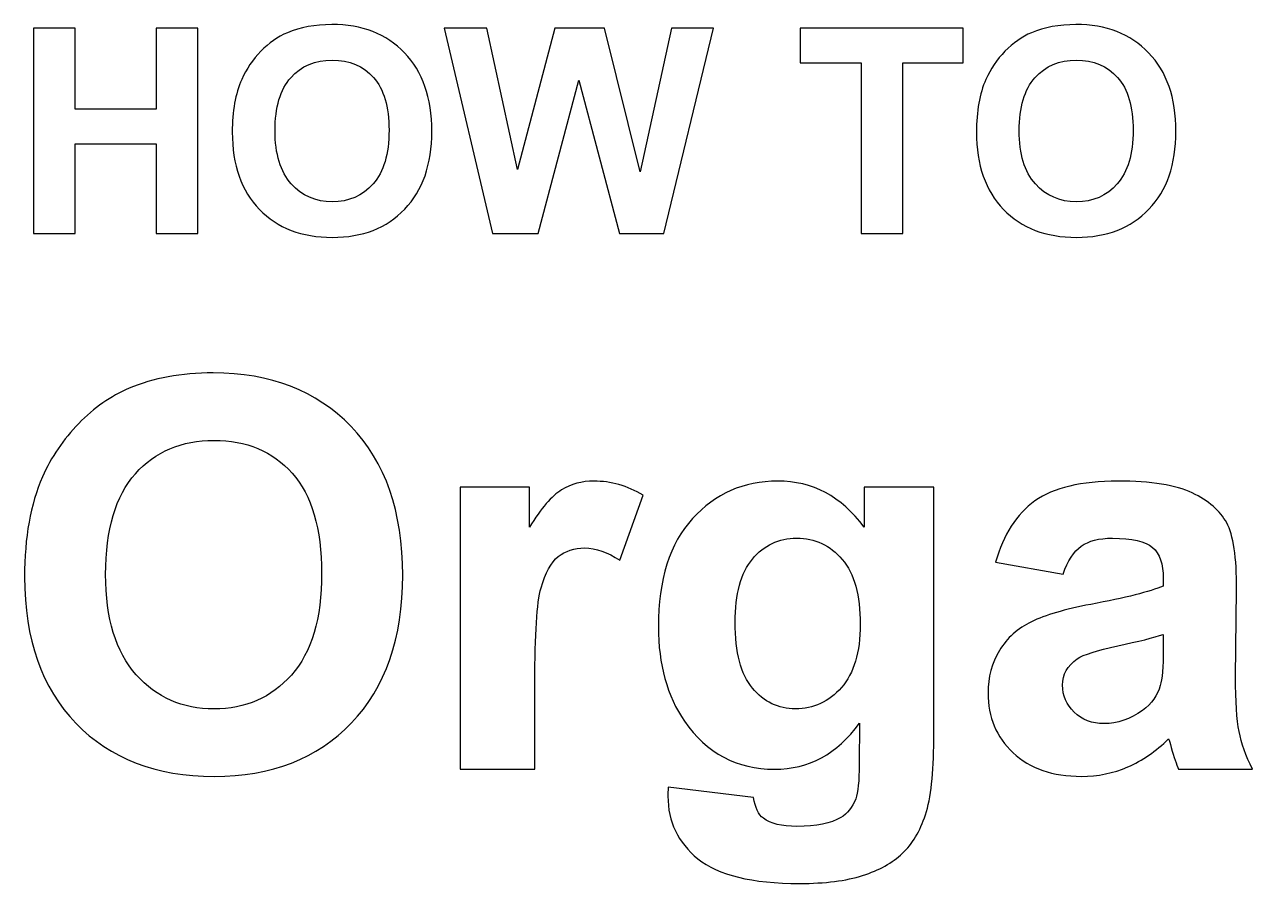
# Model space of a CAD drawing. Header units: centimetres. Extents: x -49.2 to 49.2, y -49.4 to 49.4.
# Drawn here: x -43.41 to -32.43, y 32.36 to 40.05 of the extents above; entities that cross this region are included whole.
import ezdxf

# ---------------------------------------------------------------- set-up
doc = ezdxf.new("R2010")
doc.units = ezdxf.units.CM
doc.header["$MEASUREMENT"] = 0
doc.layers.add('layer 1', color=7, linetype='Continuous')

msp = doc.modelspace()

# ---------------------------------------------------------------- linework, layer by layer
at = {"layer": 'layer 1', "color": 250}
for points, knots in [([(-43.32913, 38.17795), (-43.32913, 38.17795), (-43.32913, 40.01664), (-43.32913, 40.01664), (-43.32913, 40.01664), (-43.32913, 40.01664), (-42.95677, 40.01664), (-42.95677, 40.01664), (-42.95677, 40.01664), (-42.95677, 40.01664), (-42.95677, 39.29246), (-42.95677, 39.29246), (-42.95677, 39.29246), (-42.95677, 39.29246), (-42.23259, 39.29246), (-42.23259, 39.29246), (-42.23259, 39.29246), (-42.23259, 39.29246), (-42.23259, 40.01664), (-42.23259, 40.01664), (-42.23259, 40.01664), (-42.23259, 40.01664), (-41.86023, 40.01664), (-41.86023, 40.01664), (-41.86023, 40.01664), (-41.86023, 40.01664), (-41.86023, 38.17795), (-41.86023, 38.17795), (-41.86023, 38.17795), (-41.86023, 38.17795), (-42.23259, 38.17795), (-42.23259, 38.17795), (-42.23259, 38.17795), (-42.23259, 38.17795), (-42.23259, 38.98173), (-42.23259, 38.98173), (-42.23259, 38.98173), (-42.23259, 38.98173), (-42.95677, 38.98173), (-42.95677, 38.98173), (-42.95677, 38.98173), (-42.95677, 38.98173), (-42.95677, 38.17795), (-42.95677, 38.17795), (-42.95677, 38.17795), (-42.95677, 38.17795), (-43.32913, 38.17795), (-43.32913, 38.17795)], [0, 0, 0, 0, 0.07692308, 0.07692308, 0.07692308, 0.07692308, 0.15384615, 0.15384615, 0.15384615, 0.15384615, 0.23076923, 0.23076923, 0.23076923, 0.23076923, 0.30769231, 0.30769231, 0.30769231, 0.30769231, 0.38461538, 0.38461538, 0.38461538, 0.38461538, 0.46153846, 0.46153846, 0.46153846, 0.46153846, 0.53846154, 0.53846154, 0.53846154, 0.53846154, 0.61538462, 0.61538462, 0.61538462, 0.61538462, 0.69230769, 0.69230769, 0.69230769, 0.69230769, 0.76923077, 0.76923077, 0.76923077, 0.76923077, 0.84615385, 0.84615385, 0.84615385, 0.84615385, 1, 1, 1, 1]), ([(-41.55165, 39.08617), (-41.55165, 39.27363), (-41.5234, 39.43113), (-41.46733, 39.55868), (-41.46733, 39.55868), (-41.42581, 39.65241), (-41.36846, 39.73673), (-41.29613, 39.8112), (-41.29613, 39.8112), (-41.2238, 39.88567), (-41.14462, 39.94088), (-41.05859, 39.97726), (-41.05859, 39.97726), (-40.94389, 40.02563), (-40.81163, 40.05002), (-40.66183, 40.05002), (-40.66183, 40.05002), (-40.39048, 40.05002), (-40.17391, 39.96571), (-40.01085, 39.7975), (-40.01085, 39.7975), (-39.84821, 39.62887), (-39.76689, 39.39475), (-39.76689, 39.09473), (-39.76689, 39.09473), (-39.76689, 38.79727), (-39.84778, 38.56443), (-40.00913, 38.39666), (-40.00913, 38.39666), (-40.17049, 38.22845), (-40.38663, 38.14457), (-40.6567, 38.14457), (-40.6567, 38.14457), (-40.93019, 38.14457), (-41.14804, 38.22803), (-41.3094, 38.39537), (-41.3094, 38.39537), (-41.47075, 38.56229), (-41.55165, 38.79256), (-41.55165, 39.08617)], [0, 0, 0, 0, 0.09090909, 0.09090909, 0.09090909, 0.09090909, 0.18181818, 0.18181818, 0.18181818, 0.18181818, 0.27272727, 0.27272727, 0.27272727, 0.27272727, 0.36363636, 0.36363636, 0.36363636, 0.36363636, 0.45454545, 0.45454545, 0.45454545, 0.45454545, 0.54545455, 0.54545455, 0.54545455, 0.54545455, 0.63636364, 0.63636364, 0.63636364, 0.63636364, 0.72727273, 0.72727273, 0.72727273, 0.72727273, 0.81818182, 0.81818182, 0.81818182, 0.81818182, 1, 1, 1, 1]), ([(-39.22461, 38.17795), (-39.22461, 38.17795), (-39.65689, 40.01664), (-39.65689, 40.01664), (-39.65689, 40.01664), (-39.65689, 40.01664), (-39.27425, 40.01664), (-39.27425, 40.01664), (-39.27425, 40.01664), (-39.27425, 40.01664), (-39.00076, 38.75361), (-39.00076, 38.75361), (-39.00076, 38.75361), (-39.00076, 38.75361), (-38.66521, 40.01664), (-38.66521, 40.01664), (-38.66521, 40.01664), (-38.66521, 40.01664), (-38.22266, 40.01664), (-38.22266, 40.01664), (-38.22266, 40.01664), (-38.22266, 40.01664), (-37.90166, 38.73221), (-37.90166, 38.73221), (-37.90166, 38.73221), (-37.90166, 38.73221), (-37.62175, 40.01664), (-37.62175, 40.01664), (-37.62175, 40.01664), (-37.62175, 40.01664), (-37.2481, 40.01664), (-37.2481, 40.01664), (-37.2481, 40.01664), (-37.2481, 40.01664), (-37.69108, 38.17795), (-37.69108, 38.17795), (-37.69108, 38.17795), (-37.69108, 38.17795), (-38.08869, 38.17795), (-38.08869, 38.17795), (-38.08869, 38.17795), (-38.08869, 38.17795), (-38.45121, 39.55269), (-38.45121, 39.55269), (-38.45121, 39.55269), (-38.45121, 39.55269), (-38.81629, 38.17795), (-38.81629, 38.17795), (-38.81629, 38.17795), (-38.81629, 38.17795), (-39.22461, 38.17795), (-39.22461, 38.17795)], [0, 0, 0, 0, 0.07142857, 0.07142857, 0.07142857, 0.07142857, 0.14285714, 0.14285714, 0.14285714, 0.14285714, 0.21428571, 0.21428571, 0.21428571, 0.21428571, 0.28571429, 0.28571429, 0.28571429, 0.28571429, 0.35714286, 0.35714286, 0.35714286, 0.35714286, 0.42857143, 0.42857143, 0.42857143, 0.42857143, 0.5, 0.5, 0.5, 0.5, 0.57142857, 0.57142857, 0.57142857, 0.57142857, 0.64285714, 0.64285714, 0.64285714, 0.64285714, 0.71428571, 0.71428571, 0.71428571, 0.71428571, 0.78571429, 0.78571429, 0.78571429, 0.78571429, 0.85714286, 0.85714286, 0.85714286, 0.85714286, 1, 1, 1, 1]), ([(-35.92644, 38.17795), (-35.92644, 38.17795), (-35.92644, 39.70591), (-35.92644, 39.70591), (-35.92644, 39.70591), (-35.92644, 39.70591), (-36.47085, 39.70591), (-36.47085, 39.70591), (-36.47085, 39.70591), (-36.47085, 39.70591), (-36.47085, 40.01664), (-36.47085, 40.01664), (-36.47085, 40.01664), (-36.47085, 40.01664), (-35.01223, 40.01664), (-35.01223, 40.01664), (-35.01223, 40.01664), (-35.01223, 40.01664), (-35.01223, 39.70591), (-35.01223, 39.70591), (-35.01223, 39.70591), (-35.01223, 39.70591), (-35.55408, 39.70591), (-35.55408, 39.70591), (-35.55408, 39.70591), (-35.55408, 39.70591), (-35.55408, 38.17795), (-35.55408, 38.17795), (-35.55408, 38.17795), (-35.55408, 38.17795), (-35.92644, 38.17795), (-35.92644, 38.17795)], [0, 0, 0, 0, 0.11111111, 0.11111111, 0.11111111, 0.11111111, 0.22222222, 0.22222222, 0.22222222, 0.22222222, 0.33333333, 0.33333333, 0.33333333, 0.33333333, 0.44444444, 0.44444444, 0.44444444, 0.44444444, 0.55555556, 0.55555556, 0.55555556, 0.55555556, 0.66666667, 0.66666667, 0.66666667, 0.66666667, 0.77777778, 0.77777778, 0.77777778, 0.77777778, 1, 1, 1, 1]), ([(-34.89453, 39.08617), (-34.89453, 39.27363), (-34.86628, 39.43113), (-34.81021, 39.55868), (-34.81021, 39.55868), (-34.76869, 39.65241), (-34.71134, 39.73673), (-34.63901, 39.8112), (-34.63901, 39.8112), (-34.56668, 39.88567), (-34.4875, 39.94088), (-34.40147, 39.97726), (-34.40147, 39.97726), (-34.28677, 40.02563), (-34.15451, 40.05002), (-34.00471, 40.05002), (-34.00471, 40.05002), (-33.73336, 40.05002), (-33.51679, 39.96571), (-33.35373, 39.7975), (-33.35373, 39.7975), (-33.19109, 39.62887), (-33.10977, 39.39475), (-33.10977, 39.09473), (-33.10977, 39.09473), (-33.10977, 38.79727), (-33.19066, 38.56443), (-33.35201, 38.39666), (-33.35201, 38.39666), (-33.51337, 38.22845), (-33.72951, 38.14457), (-33.99958, 38.14457), (-33.99958, 38.14457), (-34.27307, 38.14457), (-34.49092, 38.22803), (-34.65228, 38.39537), (-34.65228, 38.39537), (-34.81363, 38.56229), (-34.89453, 38.79256), (-34.89453, 39.08617)], [0, 0, 0, 0, 0.09090909, 0.09090909, 0.09090909, 0.09090909, 0.18181818, 0.18181818, 0.18181818, 0.18181818, 0.27272727, 0.27272727, 0.27272727, 0.27272727, 0.36363636, 0.36363636, 0.36363636, 0.36363636, 0.45454545, 0.45454545, 0.45454545, 0.45454545, 0.54545455, 0.54545455, 0.54545455, 0.54545455, 0.63636364, 0.63636364, 0.63636364, 0.63636364, 0.72727273, 0.72727273, 0.72727273, 0.72727273, 0.81818182, 0.81818182, 0.81818182, 0.81818182, 1, 1, 1, 1]), ([(-41.16901, 39.09858), (-41.16901, 38.89014), (-41.12065, 38.73221), (-41.02435, 38.62435), (-41.02435, 38.62435), (-40.92805, 38.51693), (-40.80564, 38.463), (-40.65755, 38.463), (-40.65755, 38.463), (-40.50904, 38.463), (-40.38749, 38.5165), (-40.29204, 38.62307), (-40.29204, 38.62307), (-40.19703, 38.73007), (-40.14952, 38.89014), (-40.14952, 39.10371), (-40.14952, 39.10371), (-40.14952, 39.31472), (-40.19574, 39.47222), (-40.28862, 39.5758), (-40.28862, 39.5758), (-40.38107, 39.6798), (-40.5039, 39.73159), (-40.65755, 39.73159), (-40.65755, 39.73159), (-40.81078, 39.73159), (-40.93447, 39.67895), (-41.0282, 39.57409), (-41.0282, 39.57409), (-41.12193, 39.4688), (-41.16901, 39.31044), (-41.16901, 39.09858)], [0, 0, 0, 0, 0.11111111, 0.11111111, 0.11111111, 0.11111111, 0.22222222, 0.22222222, 0.22222222, 0.22222222, 0.33333333, 0.33333333, 0.33333333, 0.33333333, 0.44444444, 0.44444444, 0.44444444, 0.44444444, 0.55555556, 0.55555556, 0.55555556, 0.55555556, 0.66666667, 0.66666667, 0.66666667, 0.66666667, 0.77777778, 0.77777778, 0.77777778, 0.77777778, 1, 1, 1, 1]), ([(-34.51189, 39.09858), (-34.51189, 38.89014), (-34.46353, 38.73221), (-34.36723, 38.62435), (-34.36723, 38.62435), (-34.27093, 38.51693), (-34.14852, 38.463), (-34.00043, 38.463), (-34.00043, 38.463), (-33.85192, 38.463), (-33.73037, 38.5165), (-33.63492, 38.62307), (-33.63492, 38.62307), (-33.53991, 38.73007), (-33.4924, 38.89014), (-33.4924, 39.10371), (-33.4924, 39.10371), (-33.4924, 39.31472), (-33.53862, 39.47222), (-33.6315, 39.5758), (-33.6315, 39.5758), (-33.72395, 39.6798), (-33.84678, 39.73159), (-34.00043, 39.73159), (-34.00043, 39.73159), (-34.15366, 39.73159), (-34.27735, 39.67895), (-34.37108, 39.57409), (-34.37108, 39.57409), (-34.46481, 39.4688), (-34.51189, 39.31044), (-34.51189, 39.09858)], [0, 0, 0, 0, 0.11111111, 0.11111111, 0.11111111, 0.11111111, 0.22222222, 0.22222222, 0.22222222, 0.22222222, 0.33333333, 0.33333333, 0.33333333, 0.33333333, 0.44444444, 0.44444444, 0.44444444, 0.44444444, 0.55555556, 0.55555556, 0.55555556, 0.55555556, 0.66666667, 0.66666667, 0.66666667, 0.66666667, 0.77777778, 0.77777778, 0.77777778, 0.77777778, 1, 1, 1, 1]), ([(-43.40997, 35.10449), (-43.40997, 35.45981), (-43.35643, 35.75833), (-43.25016, 36.00007), (-43.25016, 36.00007), (-43.17147, 36.17773), (-43.06277, 36.33754), (-42.92567, 36.47869), (-42.92567, 36.47869), (-42.78858, 36.61984), (-42.6385, 36.72449), (-42.47545, 36.79344), (-42.47545, 36.79344), (-42.25804, 36.88511), (-42.00738, 36.93135), (-41.72345, 36.93135), (-41.72345, 36.93135), (-41.20915, 36.93135), (-40.79867, 36.77154), (-40.4896, 36.45273), (-40.4896, 36.45273), (-40.18134, 36.13311), (-40.02721, 35.68938), (-40.02721, 35.12072), (-40.02721, 35.12072), (-40.02721, 34.55693), (-40.18053, 34.11563), (-40.48635, 33.79763), (-40.48635, 33.79763), (-40.79218, 33.47882), (-41.20184, 33.31983), (-41.71372, 33.31983), (-41.71372, 33.31983), (-42.23209, 33.31983), (-42.64499, 33.47801), (-42.95082, 33.7952), (-42.95082, 33.7952), (-43.25665, 34.11157), (-43.40997, 34.548), (-43.40997, 35.10449)], [0, 0, 0, 0, 0.09090909, 0.09090909, 0.09090909, 0.09090909, 0.18181818, 0.18181818, 0.18181818, 0.18181818, 0.27272727, 0.27272727, 0.27272727, 0.27272727, 0.36363636, 0.36363636, 0.36363636, 0.36363636, 0.45454545, 0.45454545, 0.45454545, 0.45454545, 0.54545455, 0.54545455, 0.54545455, 0.54545455, 0.63636364, 0.63636364, 0.63636364, 0.63636364, 0.72727273, 0.72727273, 0.72727273, 0.72727273, 0.81818182, 0.81818182, 0.81818182, 0.81818182, 1, 1, 1, 1]), ([(-42.68474, 35.12802), (-42.68474, 34.73296), (-42.59308, 34.43362), (-42.41055, 34.2292), (-42.41055, 34.2292), (-42.22803, 34.02558), (-41.99602, 33.92337), (-41.71534, 33.92337), (-41.71534, 33.92337), (-41.43385, 33.92337), (-41.20347, 34.02477), (-41.02257, 34.22676), (-41.02257, 34.22676), (-40.84248, 34.42957), (-40.75243, 34.73296), (-40.75243, 35.13775), (-40.75243, 35.13775), (-40.75243, 35.53768), (-40.84004, 35.83621), (-41.01608, 36.03252), (-41.01608, 36.03252), (-41.1913, 36.22965), (-41.42412, 36.3278), (-41.71534, 36.3278), (-41.71534, 36.3278), (-42.00576, 36.3278), (-42.2402, 36.22803), (-42.41785, 36.02928), (-42.41785, 36.02928), (-42.59551, 35.82972), (-42.68474, 35.52957), (-42.68474, 35.12802)], [0, 0, 0, 0, 0.11111111, 0.11111111, 0.11111111, 0.11111111, 0.22222222, 0.22222222, 0.22222222, 0.22222222, 0.33333333, 0.33333333, 0.33333333, 0.33333333, 0.44444444, 0.44444444, 0.44444444, 0.44444444, 0.55555556, 0.55555556, 0.55555556, 0.55555556, 0.66666667, 0.66666667, 0.66666667, 0.66666667, 0.77777778, 0.77777778, 0.77777778, 0.77777778, 1, 1, 1, 1]), ([(-38.84527, 33.3831), (-38.84527, 33.3831), (-39.51209, 33.3831), (-39.51209, 33.3831), (-39.51209, 33.3831), (-39.51209, 33.3831), (-39.51209, 35.90922), (-39.51209, 35.90922), (-39.51209, 35.90922), (-39.51209, 35.90922), (-38.89394, 35.90922), (-38.89394, 35.90922), (-38.89394, 35.90922), (-38.89394, 35.90922), (-38.89394, 35.55066), (-38.89394, 35.55066), (-38.89394, 35.55066), (-38.78768, 35.72021), (-38.69195, 35.83134), (-38.60678, 35.88407), (-38.60678, 35.88407), (-38.5216, 35.9368), (-38.42506, 35.96276), (-38.31717, 35.96276), (-38.31717, 35.96276), (-38.16466, 35.96276), (-38.01783, 35.92058), (-37.87668, 35.83702), (-37.87668, 35.83702), (-37.87668, 35.83702), (-38.08354, 35.25457), (-38.08354, 35.25457), (-38.08354, 35.25457), (-38.1963, 35.32758), (-38.30095, 35.36408), (-38.39748, 35.36408), (-38.39748, 35.36408), (-38.49158, 35.36408), (-38.57108, 35.33812), (-38.63598, 35.28702), (-38.63598, 35.28702), (-38.70088, 35.2351), (-38.75198, 35.14262), (-38.7893, 35.00796), (-38.7893, 35.00796), (-38.82661, 34.8733), (-38.84527, 34.591), (-38.84527, 34.16186), (-38.84527, 34.16186), (-38.84527, 34.16186), (-38.84527, 33.3831), (-38.84527, 33.3831)], [0, 0, 0, 0, 0.07142857, 0.07142857, 0.07142857, 0.07142857, 0.14285714, 0.14285714, 0.14285714, 0.14285714, 0.21428571, 0.21428571, 0.21428571, 0.21428571, 0.28571429, 0.28571429, 0.28571429, 0.28571429, 0.35714286, 0.35714286, 0.35714286, 0.35714286, 0.42857143, 0.42857143, 0.42857143, 0.42857143, 0.5, 0.5, 0.5, 0.5, 0.57142857, 0.57142857, 0.57142857, 0.57142857, 0.64285714, 0.64285714, 0.64285714, 0.64285714, 0.71428571, 0.71428571, 0.71428571, 0.71428571, 0.78571429, 0.78571429, 0.78571429, 0.78571429, 0.85714286, 0.85714286, 0.85714286, 0.85714286, 1, 1, 1, 1]), ([(-37.65198, 33.22248), (-37.65198, 33.22248), (-36.88782, 33.13), (-36.88782, 33.13), (-36.88782, 33.13), (-36.87484, 33.03996), (-36.84563, 32.9783), (-36.80021, 32.94423), (-36.80021, 32.94423), (-36.73612, 32.89637), (-36.63634, 32.87204), (-36.50006, 32.87204), (-36.50006, 32.87204), (-36.32565, 32.87204), (-36.19504, 32.89799), (-36.10743, 32.95072), (-36.10743, 32.95072), (-36.04902, 32.98561), (-36.00441, 33.04158), (-35.97439, 33.11946), (-35.97439, 33.11946), (-35.95411, 33.17462), (-35.94357, 33.27764), (-35.94357, 33.42609), (-35.94357, 33.42609), (-35.94357, 33.42609), (-35.94032, 33.7952), (-35.94032, 33.7952), (-35.94032, 33.7952), (-36.1415, 33.5202), (-36.3946, 33.3831), (-36.69962, 33.3831), (-36.69962, 33.3831), (-37.0387, 33.3831), (-37.30803, 33.52668), (-37.50596, 33.81304), (-37.50596, 33.81304), (-37.66172, 34.03937), (-37.73959, 34.32167), (-37.73959, 34.65833), (-37.73959, 34.65833), (-37.73959, 35.08178), (-37.63738, 35.40464), (-37.43376, 35.62773), (-37.43376, 35.62773), (-37.23015, 35.85081), (-36.97624, 35.96276), (-36.67285, 35.96276), (-36.67285, 35.96276), (-36.36053, 35.96276), (-36.10256, 35.82566), (-35.89976, 35.55147), (-35.89976, 35.55147), (-35.89976, 35.55147), (-35.89976, 35.90922), (-35.89976, 35.90922), (-35.89976, 35.90922), (-35.89976, 35.90922), (-35.27675, 35.90922), (-35.27675, 35.90922), (-35.27675, 35.90922), (-35.27675, 35.90922), (-35.27675, 33.64431), (-35.27675, 33.64431), (-35.27675, 33.64431), (-35.27675, 33.3466), (-35.30108, 33.12351), (-35.35057, 32.97668), (-35.35057, 32.97668), (-35.39924, 32.82904), (-35.46819, 32.71385), (-35.55743, 32.62948), (-35.55743, 32.62948), (-35.64585, 32.54593), (-35.76429, 32.47941), (-35.91274, 32.43236), (-35.91274, 32.43236), (-36.06119, 32.3845), (-36.24858, 32.36097), (-36.47491, 32.36097), (-36.47491, 32.36097), (-36.90323, 32.36097), (-37.20662, 32.43479), (-37.3859, 32.58162), (-37.3859, 32.58162), (-37.56518, 32.72926), (-37.65441, 32.91503), (-37.65441, 33.14136), (-37.65441, 33.14136), (-37.65441, 33.16326), (-37.6536, 33.19084), (-37.65198, 33.22248)], [0, 0, 0, 0, 0.04166667, 0.04166667, 0.04166667, 0.04166667, 0.08333333, 0.08333333, 0.08333333, 0.08333333, 0.125, 0.125, 0.125, 0.125, 0.16666667, 0.16666667, 0.16666667, 0.16666667, 0.20833333, 0.20833333, 0.20833333, 0.20833333, 0.25, 0.25, 0.25, 0.25, 0.29166667, 0.29166667, 0.29166667, 0.29166667, 0.33333333, 0.33333333, 0.33333333, 0.33333333, 0.375, 0.375, 0.375, 0.375, 0.41666667, 0.41666667, 0.41666667, 0.41666667, 0.45833333, 0.45833333, 0.45833333, 0.45833333, 0.5, 0.5, 0.5, 0.5, 0.54166667, 0.54166667, 0.54166667, 0.54166667, 0.58333333, 0.58333333, 0.58333333, 0.58333333, 0.625, 0.625, 0.625, 0.625, 0.66666667, 0.66666667, 0.66666667, 0.66666667, 0.70833333, 0.70833333, 0.70833333, 0.70833333, 0.75, 0.75, 0.75, 0.75, 0.79166667, 0.79166667, 0.79166667, 0.79166667, 0.83333333, 0.83333333, 0.83333333, 0.83333333, 0.875, 0.875, 0.875, 0.875, 0.91666667, 0.91666667, 0.91666667, 0.91666667, 1, 1, 1, 1]), ([(-34.11914, 35.13045), (-34.11914, 35.13045), (-34.72269, 35.23753), (-34.72269, 35.23753), (-34.72269, 35.23753), (-34.65454, 35.48414), (-34.53692, 35.66667), (-34.37062, 35.7851), (-34.37062, 35.7851), (-34.20432, 35.90354), (-33.9569, 35.96276), (-33.62917, 35.96276), (-33.62917, 35.96276), (-33.33146, 35.96276), (-33.10918, 35.92788), (-32.96316, 35.8573), (-32.96316, 35.8573), (-32.81796, 35.78673), (-32.71493, 35.69749), (-32.65571, 35.58879), (-32.65571, 35.58879), (-32.5965, 35.48009), (-32.56648, 35.28134), (-32.56648, 34.99092), (-32.56648, 34.99092), (-32.56648, 34.99092), (-32.57622, 34.21216), (-32.57622, 34.21216), (-32.57622, 34.21216), (-32.57622, 33.9907), (-32.56567, 33.82683), (-32.54458, 33.72138), (-32.54458, 33.72138), (-32.52349, 33.61592), (-32.48374, 33.50316), (-32.42533, 33.3831), (-32.42533, 33.3831), (-32.42533, 33.3831), (-33.08728, 33.3831), (-33.08728, 33.3831), (-33.08728, 33.3831), (-33.10432, 33.42691), (-33.12622, 33.4918), (-33.15137, 33.57779), (-33.15137, 33.57779), (-33.16191, 33.61754), (-33.17002, 33.6435), (-33.17489, 33.65567), (-33.17489, 33.65567), (-33.28846, 33.54372), (-33.41014, 33.46017), (-33.53994, 33.40419), (-33.53994, 33.40419), (-33.66973, 33.34822), (-33.80764, 33.31983), (-33.95447, 33.31983), (-33.95447, 33.31983), (-34.21324, 33.31983), (-34.41767, 33.3904), (-34.56693, 33.53155), (-34.56693, 33.53155), (-34.7162, 33.67189), (-34.79083, 33.85036), (-34.79083, 34.06614), (-34.79083, 34.06614), (-34.79083, 34.2081), (-34.75676, 34.33546), (-34.68862, 34.44741), (-34.68862, 34.44741), (-34.62047, 34.55855), (-34.52556, 34.64454), (-34.40226, 34.70376), (-34.40226, 34.70376), (-34.27976, 34.76297), (-34.10292, 34.81489), (-33.87172, 34.85951), (-33.87172, 34.85951), (-33.56022, 34.91792), (-33.34362, 34.97308), (-33.22356, 35.02337), (-33.22356, 35.02337), (-33.22356, 35.02337), (-33.22356, 35.0907), (-33.22356, 35.0907), (-33.22356, 35.0907), (-33.22356, 35.2205), (-33.2552, 35.31298), (-33.31848, 35.36895), (-33.31848, 35.36895), (-33.38256, 35.42411), (-33.50262, 35.45169), (-33.67865, 35.45169), (-33.67865, 35.45169), (-33.7979, 35.45169), (-33.89038, 35.42817), (-33.9569, 35.38031), (-33.9569, 35.38031), (-34.02423, 35.33326), (-34.07777, 35.2497), (-34.11914, 35.13045)], [0, 0, 0, 0, 0.03846154, 0.03846154, 0.03846154, 0.03846154, 0.07692308, 0.07692308, 0.07692308, 0.07692308, 0.11538462, 0.11538462, 0.11538462, 0.11538462, 0.15384615, 0.15384615, 0.15384615, 0.15384615, 0.19230769, 0.19230769, 0.19230769, 0.19230769, 0.23076923, 0.23076923, 0.23076923, 0.23076923, 0.26923077, 0.26923077, 0.26923077, 0.26923077, 0.30769231, 0.30769231, 0.30769231, 0.30769231, 0.34615385, 0.34615385, 0.34615385, 0.34615385, 0.38461538, 0.38461538, 0.38461538, 0.38461538, 0.42307692, 0.42307692, 0.42307692, 0.42307692, 0.46153846, 0.46153846, 0.46153846, 0.46153846, 0.5, 0.5, 0.5, 0.5, 0.53846154, 0.53846154, 0.53846154, 0.53846154, 0.57692308, 0.57692308, 0.57692308, 0.57692308, 0.61538462, 0.61538462, 0.61538462, 0.61538462, 0.65384615, 0.65384615, 0.65384615, 0.65384615, 0.69230769, 0.69230769, 0.69230769, 0.69230769, 0.73076923, 0.73076923, 0.73076923, 0.73076923, 0.76923077, 0.76923077, 0.76923077, 0.76923077, 0.80769231, 0.80769231, 0.80769231, 0.80769231, 0.84615385, 0.84615385, 0.84615385, 0.84615385, 0.88461538, 0.88461538, 0.88461538, 0.88461538, 0.92307692, 0.92307692, 0.92307692, 0.92307692, 1, 1, 1, 1]), ([(-37.05331, 34.69727), (-37.05331, 34.42957), (-37.00139, 34.23406), (-36.89836, 34.10995), (-36.89836, 34.10995), (-36.79453, 33.98583), (-36.66636, 33.92337), (-36.51466, 33.92337), (-36.51466, 33.92337), (-36.35242, 33.92337), (-36.21451, 33.98745), (-36.10256, 34.11481), (-36.10256, 34.11481), (-35.9898, 34.24217), (-35.93383, 34.43038), (-35.93383, 34.68023), (-35.93383, 34.68023), (-35.93383, 34.94144), (-35.98737, 35.13532), (-36.09526, 35.26187), (-36.09526, 35.26187), (-36.20234, 35.38842), (-36.33863, 35.45169), (-36.5033, 35.45169), (-36.5033, 35.45169), (-36.66311, 35.45169), (-36.79453, 35.38923), (-36.89836, 35.26511), (-36.89836, 35.26511), (-37.00139, 35.141), (-37.05331, 34.95199), (-37.05331, 34.69727)], [0, 0, 0, 0, 0.11111111, 0.11111111, 0.11111111, 0.11111111, 0.22222222, 0.22222222, 0.22222222, 0.22222222, 0.33333333, 0.33333333, 0.33333333, 0.33333333, 0.44444444, 0.44444444, 0.44444444, 0.44444444, 0.55555556, 0.55555556, 0.55555556, 0.55555556, 0.66666667, 0.66666667, 0.66666667, 0.66666667, 0.77777778, 0.77777778, 0.77777778, 0.77777778, 1, 1, 1, 1]), ([(-33.22356, 34.59019), (-33.30874, 34.56179), (-33.44421, 34.52772), (-33.62998, 34.48797), (-33.62998, 34.48797), (-33.81494, 34.44822), (-33.93662, 34.40928), (-33.99341, 34.37197), (-33.99341, 34.37197), (-34.08021, 34.30951), (-34.12401, 34.23163), (-34.12401, 34.13672), (-34.12401, 34.13672), (-34.12401, 34.04262), (-34.08913, 33.96231), (-34.01936, 33.89416), (-34.01936, 33.89416), (-33.9496, 33.82602), (-33.86118, 33.79195), (-33.75329, 33.79195), (-33.75329, 33.79195), (-33.63323, 33.79195), (-33.51803, 33.8317), (-33.40852, 33.91039), (-33.40852, 33.91039), (-33.32821, 33.97123), (-33.27467, 34.04424), (-33.24952, 34.13185), (-33.24952, 34.13185), (-33.23249, 34.18863), (-33.22356, 34.29734), (-33.22356, 34.45715), (-33.22356, 34.45715), (-33.22356, 34.45715), (-33.22356, 34.59019), (-33.22356, 34.59019)], [0, 0, 0, 0, 0.1, 0.1, 0.1, 0.1, 0.2, 0.2, 0.2, 0.2, 0.3, 0.3, 0.3, 0.3, 0.4, 0.4, 0.4, 0.4, 0.5, 0.5, 0.5, 0.5, 0.6, 0.6, 0.6, 0.6, 0.7, 0.7, 0.7, 0.7, 0.8, 0.8, 0.8, 0.8, 1, 1, 1, 1])]:
    msp.add_open_spline(points, degree=3, knots=knots, dxfattribs=at)

doc.saveas('drawing.dxf')
